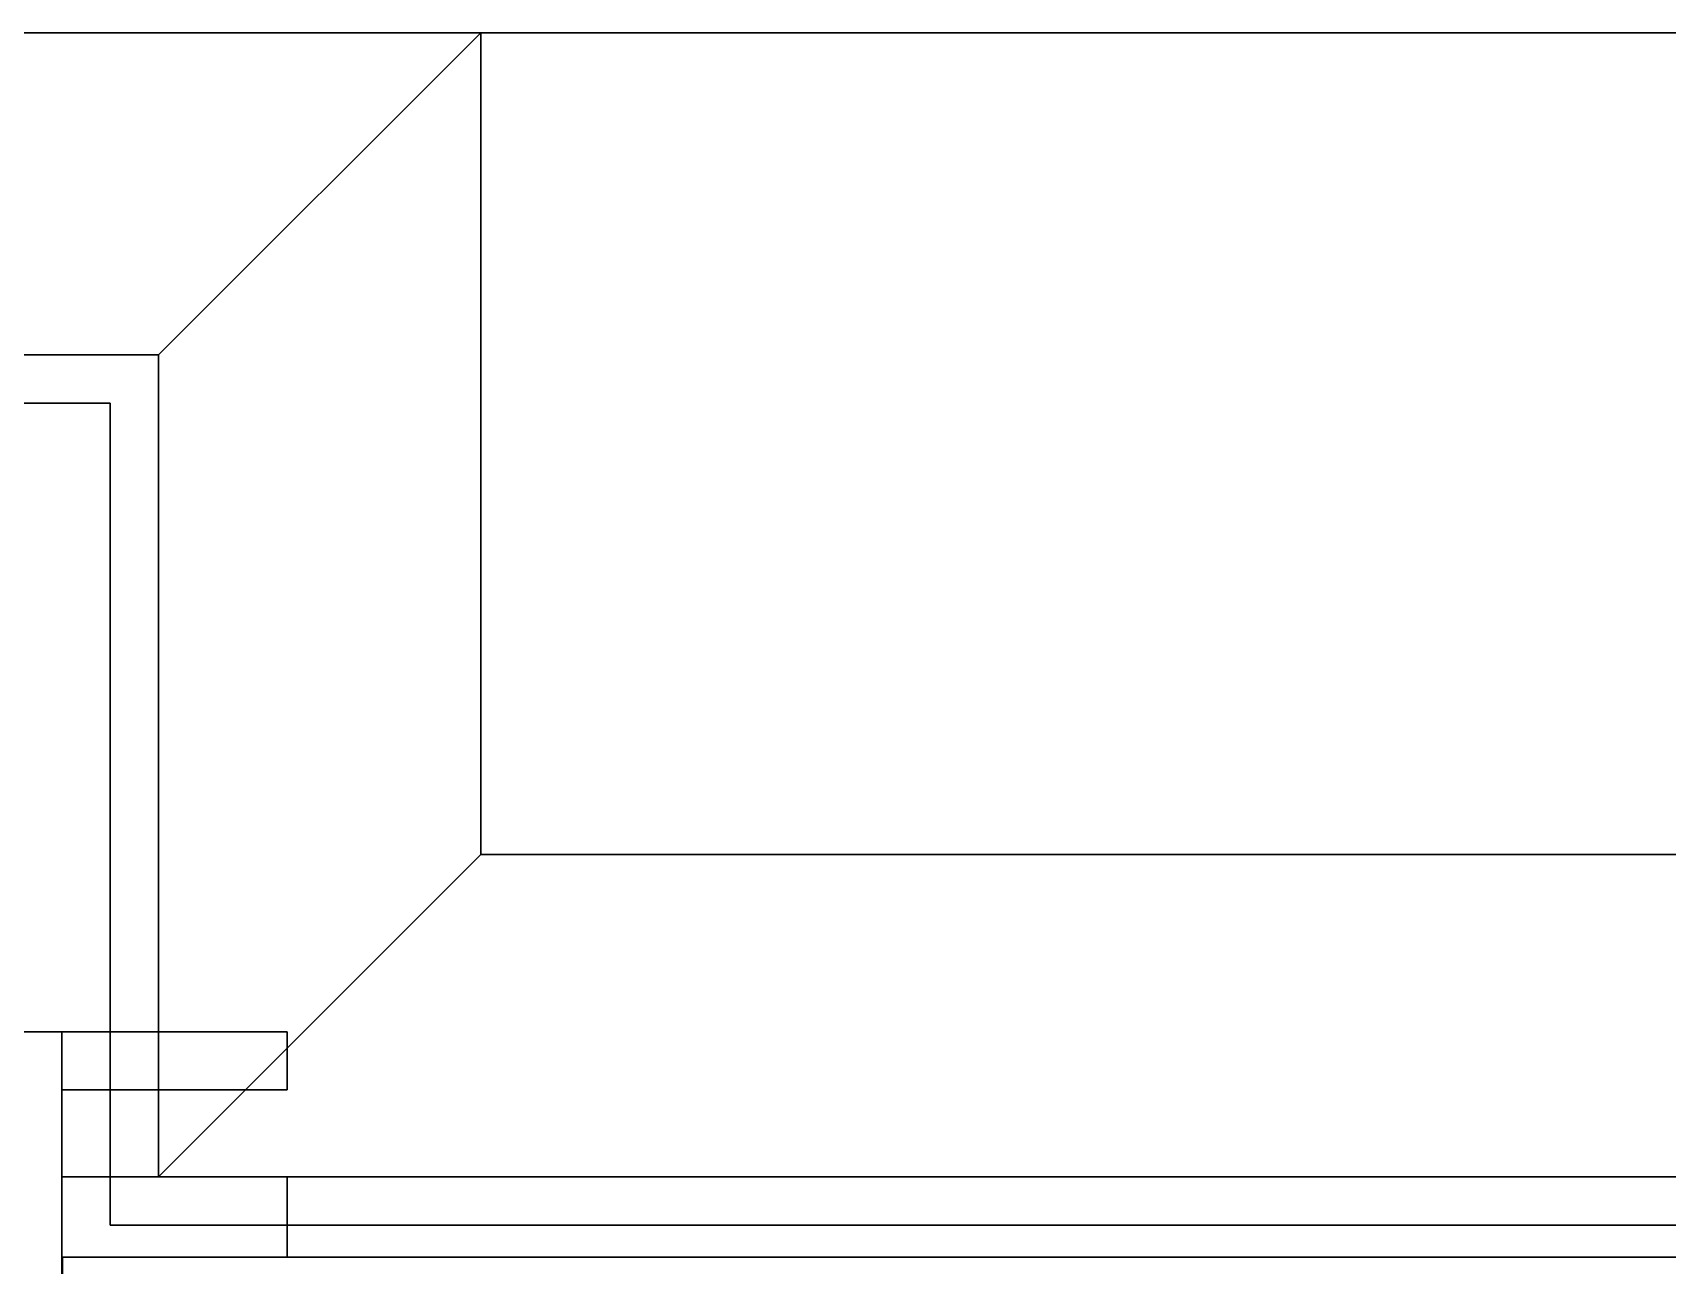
# Model space of a CAD drawing. Extents: x 0 to 2992, y -2739 to 0.
# Drawn here: x 1391 to 1898, y -382 to 0 of the extents above; entities that cross this region are included whole.
import ezdxf

# ---------------------------------------------------------------- set-up
doc = ezdxf.new("R2010")
doc.units = 0
for name, color, linetype in [('LAYER0', 7, 'CONTINUOUS'), ('LAYER358', 9, 'CONTINUOUS'), ('LAYER359', 9, 'CONTINUOUS'), ('LAYER364', 45, 'CONTINUOUS'), ('LAYER366', 7, 'CONTINUOUS'), ('LAYER367', 45, 'CONTINUOUS'), ('LAYER84', 7, 'CONTINUOUS'), ('LAYER85', 7, 'CONTINUOUS'), ('LAYER86', 7, 'CONTINUOUS'), ('LAYER87', 7, 'CONTINUOUS')]:
    doc.layers.add(name, color=color, linetype=linetype)

msp = doc.modelspace()

# ---------------------------------------------------------------- linework, layer by layer
at = {"layer": 'LAYER0', "invisible_edges": 1}
for points in [[(2992.49, 0), (0, -2716.32), (0, 0), (2992.49, 0)], [(0, 0, 5), (2992.49, 0), (0, 0), (0, 0, 5)], [(2992.49, 0), (0, 0, 5), (2992.49, 0, 5), (2992.49, 0)], [(2992.49, -2716.32, 5), (0, 0, 5), (0, -2716.32, 5), (2992.49, -2716.32, 5)], [(0, 0, 5), (2992.49, -2716.32, 5), (2992.49, 0, 5), (0, 0, 5)], [(0, -2716.32), (2992.49, 0), (2992.49, -2716.32), (0, -2716.32)]]:
    msp.add_3dface(points, dxfattribs=at)
at = {"layer": 'LAYER358', "invisible_edges": 1}
for points in [[(1400, -310, 2648), (1382, -700, 2648), (1400, -700, 2648), (1400, -310, 2648)], [(1382, -700, 2648), (1400, -310, 2648), (1382, -310, 2648), (1382, -700, 2648)], [(1382, -310, 5), (1400, -700, 5), (1382, -700, 5), (1382, -310, 5)], [(1400, -700, 5), (1382, -310, 5), (1400, -310, 5), (1400, -700, 5)], [(1400, -310, 2648), (1382, -310, 5), (1382, -310, 2648), (1400, -310, 2648)], [(1382, -310, 5), (1400, -310, 2648), (1400, -310, 5), (1382, -310, 5)], [(1400, -700, 5), (1400, -310, 2648), (1400, -700, 2648), (1400, -700, 5)], [(1400, -310, 2648), (1400, -700, 5), (1400, -310, 5), (1400, -310, 2648)]]:
    msp.add_3dface(points, dxfattribs=at)
at = {"layer": 'LAYER359', "invisible_edges": 1}
for points in [[(1400, -310, 2648), (1470, -328, 2648), (1470, -310, 2648), (1400, -310, 2648)], [(1470, -328, 2648), (1400, -310, 2648), (1400, -328, 2648), (1470, -328, 2648)], [(1400, -328, 5), (1470, -310, 5), (1470, -328, 5), (1400, -328, 5)], [(1470, -310, 5), (1400, -328, 5), (1400, -310, 5), (1470, -310, 5)], [(1400, -310, 2648), (1400, -328, 5), (1400, -328, 2648), (1400, -310, 2648)], [(1400, -328, 5), (1400, -310, 2648), (1400, -310, 5), (1400, -328, 5)], [(1470, -310, 5), (1400, -310, 2648), (1470, -310, 2648), (1470, -310, 5)], [(1400, -310, 2648), (1470, -310, 5), (1400, -310, 5), (1400, -310, 2648)], [(1470, -310, 5), (1470, -328, 2648), (1470, -328, 5), (1470, -310, 5)], [(1470, -328, 2648), (1470, -310, 5), (1470, -310, 2648), (1470, -328, 2648)], [(1400, -328, 5), (1470, -328, 2648), (1400, -328, 2648), (1400, -328, 5)], [(1470, -328, 2648), (1400, -328, 5), (1470, -328, 5), (1470, -328, 2648)]]:
    msp.add_3dface(points, dxfattribs=at)
at = {"layer": 'LAYER364', "invisible_edges": 1}
for points in [[(1400, -355, 1075), (2892, -355, 1005), (1400, -355, 1005), (1400, -355, 1075)], [(2892, -355, 1005), (1400, -355, 1075), (2892, -355, 1075), (2892, -355, 1005)], [(1400, -380, 1005), (2892, -355, 1005), (2892, -380, 1005), (1400, -380, 1005)], [(2892, -355, 1005), (1400, -380, 1005), (1400, -355, 1005), (2892, -355, 1005)], [(1400, -355, 1075), (2892, -380, 1075), (2892, -355, 1075), (1400, -355, 1075)], [(2892, -380, 1075), (1400, -355, 1075), (1400, -380, 1075), (2892, -380, 1075)], [(1400, -380, 1005), (1400, -355, 1075), (1400, -355, 1005), (1400, -380, 1005)], [(1400, -355, 1075), (1400, -380, 1005), (1400, -380, 1075), (1400, -355, 1075)], [(2892, -380, 1075), (1400, -380, 1005), (2892, -380, 1005), (2892, -380, 1075)], [(1400, -380, 1005), (2892, -380, 1075), (1400, -380, 1075), (1400, -380, 1005)]]:
    msp.add_3dface(points, dxfattribs=at)
at = {"layer": 'LAYER366', "invisible_edges": 1}
for points in [[(1470, -355, 1005), (1400, -355, 116), (1400, -355, 1005), (1470, -355, 1005)], [(1400, -355, 116), (1470, -355, 1005), (1470, -355, 116), (1400, -355, 116)], [(1400, -380, 1005), (1400, -355, 116), (1400, -380, 116), (1400, -380, 1005)], [(1400, -355, 116), (1400, -380, 1005), (1400, -355, 1005), (1400, -355, 116)], [(1470, -380, 116), (1400, -355, 116), (1470, -355, 116), (1470, -380, 116)], [(1400, -355, 116), (1470, -380, 116), (1400, -380, 116), (1400, -355, 116)], [(1400, -380, 1005), (1470, -355, 1005), (1400, -355, 1005), (1400, -380, 1005)], [(1470, -355, 1005), (1400, -380, 1005), (1470, -380, 1005), (1470, -355, 1005)], [(1470, -355, 1005), (1470, -380, 116), (1470, -355, 116), (1470, -355, 1005)], [(1470, -380, 116), (1470, -355, 1005), (1470, -380, 1005), (1470, -380, 116)], [(1470, -380, 116), (1400, -380, 1005), (1400, -380, 116), (1470, -380, 116)], [(1400, -380, 1005), (1470, -380, 116), (1470, -380, 1005), (1400, -380, 1005)]]:
    msp.add_3dface(points, dxfattribs=at)
at = {"layer": 'LAYER367', "invisible_edges": 1}
for points in [[(1400.241, -380, 1095), (2940.241, -380, 5), (1400.241, -380, 5), (1400.241, -380, 1095)], [(2940.241, -380, 5), (1400.241, -380, 1095), (2940.241, -380, 1095), (2940.241, -380, 5)], [(1400.241, -395, 5), (2940.241, -380, 5), (2940.241, -395, 5), (1400.241, -395, 5)], [(2940.241, -380, 5), (1400.241, -395, 5), (1400.241, -380, 5), (2940.241, -380, 5)], [(1400.241, -380, 1095), (2940.241, -395, 1095), (2940.241, -380, 1095), (1400.241, -380, 1095)], [(2940.241, -395, 1095), (1400.241, -380, 1095), (1400.241, -395, 1095), (2940.241, -395, 1095)], [(1400.241, -395, 5), (1400.241, -380, 1095), (1400.241, -380, 5), (1400.241, -395, 5)], [(1400.241, -380, 1095), (1400.241, -395, 5), (1400.241, -395, 1095), (1400.241, -380, 1095)]]:
    msp.add_3dface(points, dxfattribs=at)
at = {"layer": 'LAYER84'}
for points, invisible_edges in [([(1530, -255, 5), (2892, -355, 5), (1430, -355, 5), (1530, -255, 5)], 1), ([(1530, -255, 2598), (1430, -355, 5), (1430, -355, 2598), (1530, -255, 2598)], 1), ([(1430, -355, 5), (1530, -255, 2598), (1530, -255, 5), (1430, -355, 5)], 1), ([(2892, -355, 2598), (1530, -255, 2598), (1430, -355, 2598), (2892, -355, 2598)], 1), ([(2892, -355, 5), (1530, -255, 5), (2992.49, -255, 5), (2892, -355, 5)], 1), ([(2992.49, -255, 2598), (2761, -255, 2047), (1530, -255, 2598), (2992.49, -255, 2598)], 3), ([(1704, -255, 2047), (1530, -255, 2598), (2761, -255, 2047), (1704, -255, 2047)], 3), ([(1704, -255, 1218), (1530, -255, 2598), (1704, -255, 2047), (1704, -255, 1218)], 3), ([(1704, -255, 1218), (1530, -255, 5), (1530, -255, 2598), (1704, -255, 1218)], 5), ([(1530, -255, 5), (1704, -255, 1218), (2992.49, -255, 5), (1530, -255, 5)], 3), ([(1530, -255, 2598), (2892, -355, 2598), (2992.49, -255, 2598), (1530, -255, 2598)], 1), ([(2761, -255, 1218), (2992.49, -255, 5), (1704, -255, 1218), (2761, -255, 1218)], 3), ([(1430, -355, 2598), (1704, -355, 2047), (2892, -355, 2598), (1430, -355, 2598)], 3), ([(1430, -355, 2598), (1704, -355, 1218), (1704, -355, 2047), (1430, -355, 2598)], 5), ([(1704, -355, 1218), (1430, -355, 5), (2761, -355, 1218), (1704, -355, 1218)], 3), ([(1430, -355, 5), (1704, -355, 1218), (1430, -355, 2598), (1430, -355, 5)], 3), ([(2892, -355, 5), (2761, -355, 1218), (1430, -355, 5), (2892, -355, 5)], 3), ([(2761, -355, 2047), (2892, -355, 2598), (1704, -355, 2047), (2761, -355, 2047)], 3)]:
    msp.add_3dface(points, dxfattribs=dict(at, invisible_edges=invisible_edges))
at = {"layer": 'LAYER85', "invisible_edges": 1}
for points in [[(1530, 0, 5), (1430, -355, 5), (1430, -100, 5), (1530, 0, 5)], [(1430, -355, 5), (1530, 0, 5), (1530, -255, 5), (1430, -355, 5)], [(1530, 0, 2598), (1430, -100, 5), (1430, -100, 2598), (1530, 0, 2598)], [(1430, -100, 5), (1530, 0, 2598), (1530, 0, 5), (1430, -100, 5)], [(1430, -100, 2598), (1530, -255, 2598), (1530, 0, 2598), (1430, -100, 2598)], [(1530, 0, 5), (1530, -255, 2598), (1530, -255, 5), (1530, 0, 5)], [(1530, -255, 2598), (1530, 0, 5), (1530, 0, 2598), (1530, -255, 2598)], [(1430, -100, 2598), (1430, -355, 5), (1430, -355, 2598), (1430, -100, 2598)], [(1430, -355, 5), (1430, -100, 2598), (1430, -100, 5), (1430, -355, 5)], [(1530, -255, 2598), (1430, -100, 2598), (1430, -355, 2598), (1530, -255, 2598)], [(1530, -255, 5), (1430, -355, 2598), (1430, -355, 5), (1530, -255, 5)], [(1430, -355, 2598), (1530, -255, 5), (1530, -255, 2598), (1430, -355, 2598)]]:
    msp.add_3dface(points, dxfattribs=at)
at = {"layer": 'LAYER86', "invisible_edges": 1}
for points in [[(1530, 0, 5), (100, -100, 5), (0, 0, 5), (1530, 0, 5)], [(0, 0, 2598), (1530, 0, 5), (0, 0, 5), (0, 0, 2598)], [(1530, 0, 5), (0, 0, 2598), (1530, 0, 2598), (1530, 0, 5)], [(100, -100, 2598), (1530, 0, 2598), (0, 0, 2598), (100, -100, 2598)], [(100, -100, 5), (1530, 0, 5), (1430, -100, 5), (100, -100, 5)], [(1530, 0, 2598), (100, -100, 2598), (1430, -100, 2598), (1530, 0, 2598)], [(1530, 0, 5), (1430, -100, 2598), (1430, -100, 5), (1530, 0, 5)], [(1430, -100, 2598), (1530, 0, 5), (1530, 0, 2598), (1430, -100, 2598)], [(1430, -100, 2598), (100, -100, 5), (1430, -100, 5), (1430, -100, 2598)], [(100, -100, 5), (1430, -100, 2598), (100, -100, 2598), (100, -100, 5)]]:
    msp.add_3dface(points, dxfattribs=at)
at = {"layer": 'LAYER87'}
for points, invisible_edges in [([(115, -115, 5), (100, -100, 5), (1430, -100, 5), (115, -115, 5)], 5), ([(100, -100, 116), (1430, -100, 5), (100, -100, 5), (100, -100, 116)], 1), ([(1430, -100, 5), (100, -100, 116), (1430, -100, 116), (1430, -100, 5)], 1), ([(100, -100, 116), (115, -115, 116), (1430, -100, 116), (100, -100, 116)], 3), ([(115, -115, 5), (1430, -100, 5), (1415, -115, 5), (115, -115, 5)], 3), ([(1430, -100, 116), (115, -115, 116), (1415, -115, 116), (1430, -100, 116)], 5), ([(1415, -115, 5), (1430, -100, 5), (1415, -370, 5), (1415, -115, 5)], 3), ([(1415, -370, 5), (1430, -100, 5), (1430, -355, 5), (1415, -370, 5)], 5), ([(1430, -100, 116), (1415, -115, 116), (1430, -355, 116), (1430, -100, 116)], 3), ([(1430, -100, 5), (1430, -355, 116), (1430, -355, 5), (1430, -100, 5)], 1), ([(1430, -355, 116), (1430, -100, 5), (1430, -100, 116), (1430, -355, 116)], 1), ([(1415, -115, 116), (115, -115, 5), (1415, -115, 5), (1415, -115, 116)], 1), ([(115, -115, 5), (1415, -115, 116), (115, -115, 116), (115, -115, 5)], 1), ([(1415, -115, 116), (1415, -370, 5), (1415, -370, 116), (1415, -115, 116)], 1), ([(1415, -370, 5), (1415, -115, 116), (1415, -115, 5), (1415, -370, 5)], 1), ([(1415, -370, 116), (1430, -355, 116), (1415, -115, 116), (1415, -370, 116)], 3), ([(1415, -370, 5), (1430, -355, 5), (2876.93, -370, 5), (1415, -370, 5)], 3), ([(1430, -355, 116), (1415, -370, 116), (2876.93, -370, 116), (1430, -355, 116)], 5), ([(2876.93, -370, 5), (1430, -355, 5), (2892, -355, 5), (2876.93, -370, 5)], 5), ([(1430, -355, 116), (2892, -355, 5), (1430, -355, 5), (1430, -355, 116)], 1), ([(2892, -355, 5), (1430, -355, 116), (2892, -355, 116), (2892, -355, 5)], 1), ([(1430, -355, 116), (2876.93, -370, 116), (2892, -355, 116), (1430, -355, 116)], 3), ([(2876.93, -370, 116), (1415, -370, 5), (2876.93, -370, 5), (2876.93, -370, 116)], 1), ([(1415, -370, 5), (2876.93, -370, 116), (1415, -370, 116), (1415, -370, 5)], 1)]:
    msp.add_3dface(points, dxfattribs=dict(at, invisible_edges=invisible_edges))

doc.saveas('drawing.dxf')
